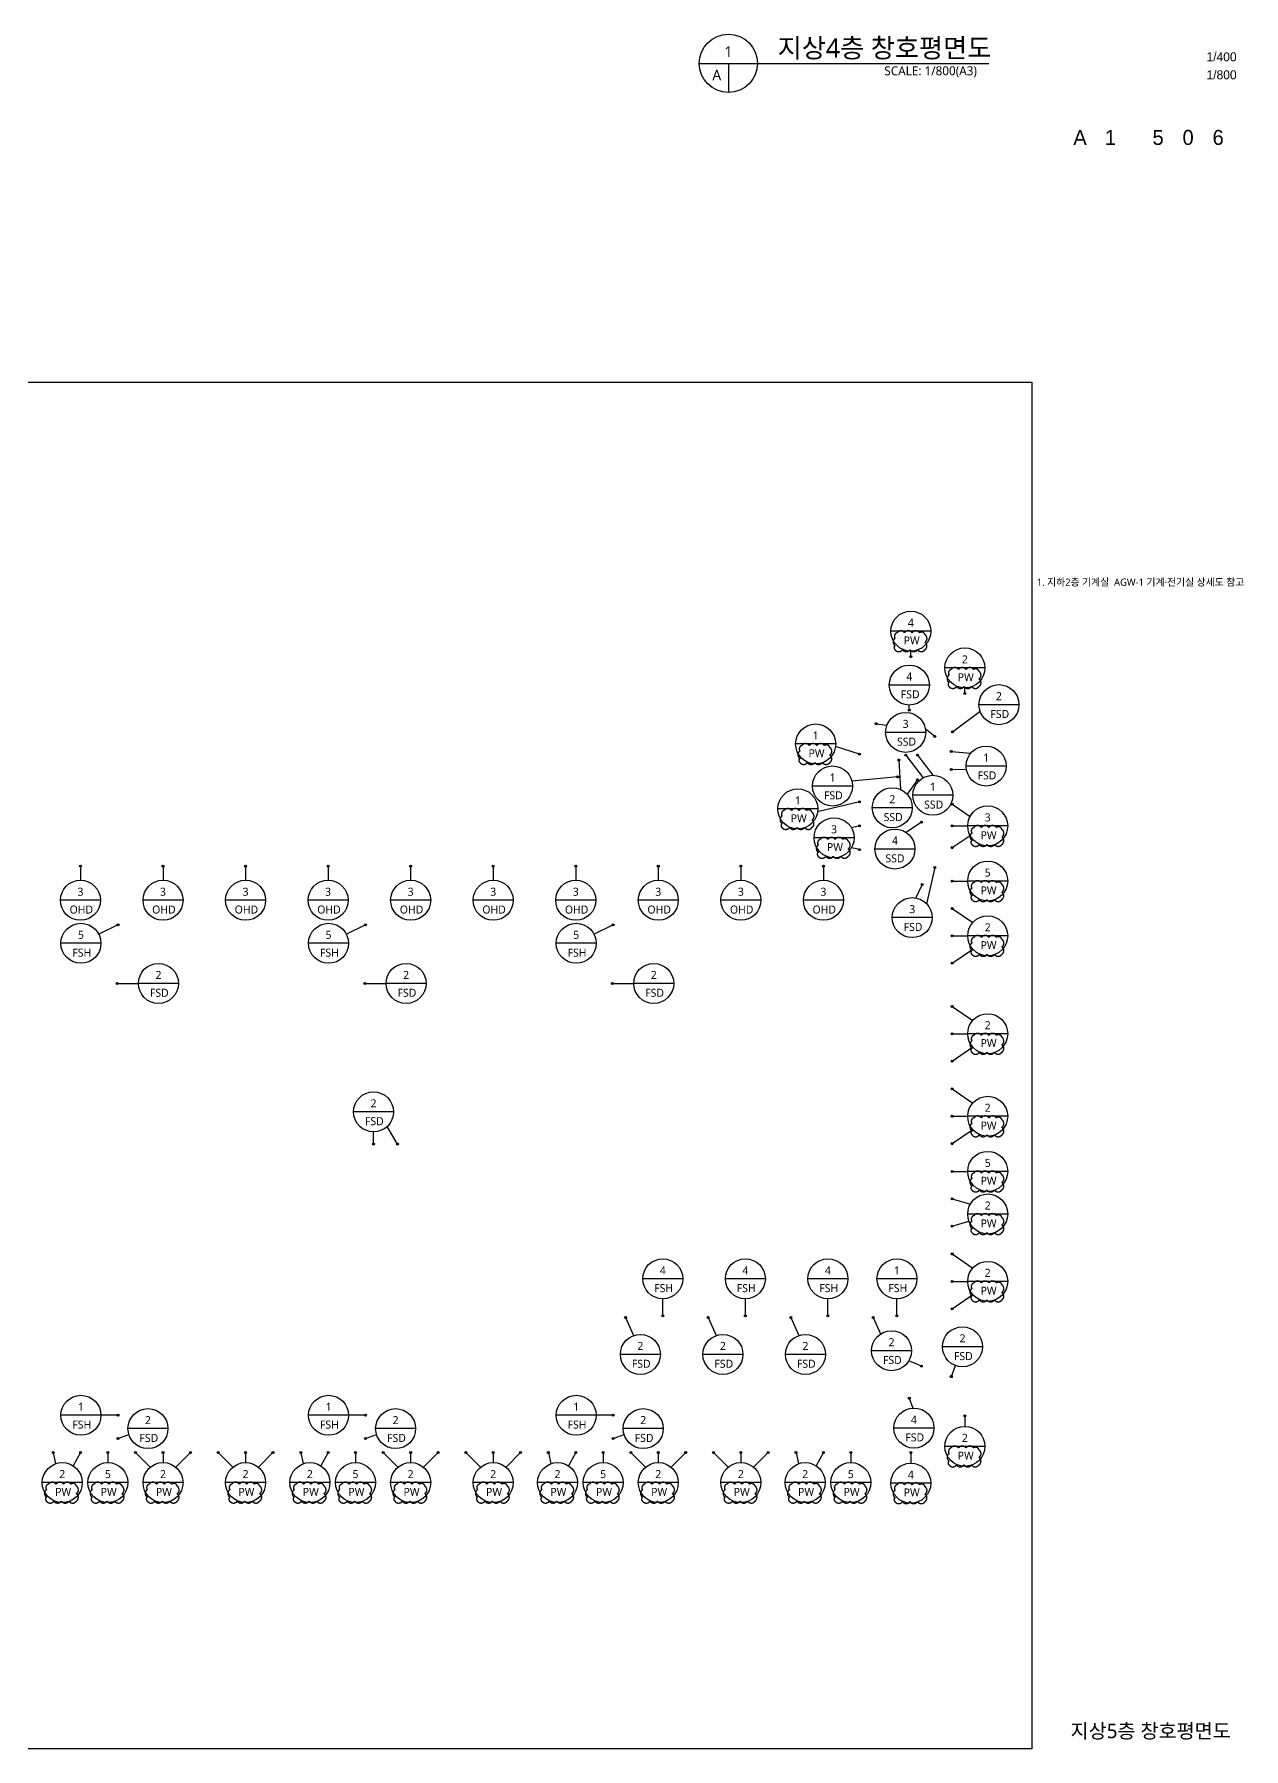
# Model space of a CAD drawing. Header units: millimetres. Extents: x -9539 to 338056, y 7443 to 2082110.
# Drawn here: x 159076 to 320239, y 484929 to 713418 of the extents above; entities that cross this region are included whole.
import ezdxf
from ezdxf.enums import TextEntityAlignment as Align

# ---------------------------------------------------------------- set-up
doc = ezdxf.new("R2010")
doc.units = ezdxf.units.MM
doc.header["$LTSCALE"] = 1000
doc.header["$MEASUREMENT"] = 0
doc.linetypes.add('ACAD_ISO03W100', pattern=[30, 12, -18])
doc.layers.get('Defpoints').update_dxf_attribs({"color": 171, "linetype": 'CONTINUOUS'})
for name, color, linetype in [('BOX', 6, 'CONTINUOUS'), ('LED', 7, 'CONTINUOUS'), ('SYM', 7, 'CONTINUOUS'), ('TEXT', 3, 'CONTINUOUS'), ('TEXT-TITLE', 6, 'CONTINUOUS'), ('TEXT-기입', 6, 'CONTINUOUS'), ('txt', 3, 'CONTINUOUS')]:
    doc.layers.add(name, color=color, linetype=linetype)
doc.layers.add('VE변경사항적용-20220616', color=10, linetype='CONTINUOUS', plot=False)
doc.styles.add('CGS', font='cgse', dxfattribs={"bigfont": 'cgs'})
doc.styles.add('나눔바른고딕', font='NanumBarunGothic.ttf')

msp = doc.modelspace()

# ---------------------------------------------------------------- hatches: boundary and pattern name
at = {"layer": 'LED'}
h = msp.add_hatch(color=256, dxfattribs=at)
h.dxf.hatch_style = 1
edge = h.paths.add_edge_path()
edge.add_arc((275880, 630471), 133, 0, 360)
h = msp.add_hatch(color=256, dxfattribs=at)
h.dxf.hatch_style = 1
edge = h.paths.add_edge_path()
edge.add_arc((283080, 625571), 133, 0, 360)
h = msp.add_hatch(color=256, dxfattribs=at)
h.dxf.hatch_style = 1
edge = h.paths.add_edge_path()
edge.add_arc((271255, 621541), 133, 0, 360)
h = msp.add_hatch(color=256, dxfattribs=at)
h.dxf.hatch_style = 1
edge = h.paths.add_edge_path()
edge.add_arc((275680, 623341), 133, 0, 360)
h = msp.add_hatch(color=256, dxfattribs=at)
h.dxf.hatch_style = 1
edge = h.paths.add_edge_path()
edge.add_arc((279080, 619846), 133, 0, 360)
h = msp.add_hatch(color=256, dxfattribs=at)
h.dxf.hatch_style = 1
edge = h.paths.add_edge_path()
edge.add_arc((281426, 620468), 133, 0, 360)
h = msp.add_hatch(color=256, dxfattribs=at)
h.dxf.hatch_style = 1
edge = h.paths.add_edge_path()
edge.add_arc((269051, 617468), 133, 0, 360)
h = msp.add_hatch(color=256, dxfattribs=at)
h.dxf.hatch_style = 1
edge = h.paths.add_edge_path()
edge.add_arc((275226, 617348), 133, 0, 360)
h = msp.add_hatch(color=256, dxfattribs=at)
h.dxf.hatch_style = 1
edge = h.paths.add_edge_path()
edge.add_arc((276776, 617348), 133, 0, 360)
h = msp.add_hatch(color=256, dxfattribs=at)
h.dxf.hatch_style = 1
edge = h.paths.add_edge_path()
edge.add_arc((281276, 617843), 133, 0, 360)
h = msp.add_hatch(color=256, dxfattribs=at)
h.dxf.hatch_style = 1
edge = h.paths.add_edge_path()
edge.add_arc((274276, 616698), 133, 0, 360)
h = msp.add_hatch(color=256, dxfattribs=at)
h.dxf.hatch_style = 1
edge = h.paths.add_edge_path()
edge.add_arc((281280, 615441), 133, 0, 360)
h = msp.add_hatch(color=256, dxfattribs=at)
h.dxf.hatch_style = 1
edge = h.paths.add_edge_path()
edge.add_arc((274126, 614443), 133, 0, 360)
h = msp.add_hatch(color=256, dxfattribs=at)
h.dxf.hatch_style = 1
edge = h.paths.add_edge_path()
edge.add_arc((276776, 614068), 133, 0, 360)
h = msp.add_hatch(color=256, dxfattribs=at)
h.dxf.hatch_style = 1
edge = h.paths.add_edge_path()
edge.add_arc((269051, 611118), 133, 0, 360)
h = msp.add_hatch(color=256, dxfattribs=at)
h.dxf.hatch_style = 1
edge = h.paths.add_edge_path()
edge.add_arc((281401, 610814), 133, 0, 360)
h = msp.add_hatch(color=256, dxfattribs=at)
h.dxf.hatch_style = 1
edge = h.paths.add_edge_path()
edge.add_arc((269051, 607918), 133, 0, 360)
h = msp.add_hatch(color=256, dxfattribs=at)
h.dxf.hatch_style = 1
edge = h.paths.add_edge_path()
edge.add_arc((277310, 608415), 133, 0, 360)
h = msp.add_hatch(color=256, dxfattribs=at)
h.dxf.hatch_style = 1
edge = h.paths.add_edge_path()
edge.add_arc((281403, 607912), 133, 0, 360)
h = msp.add_hatch(color=256, dxfattribs=at)
h.dxf.hatch_style = 1
edge = h.paths.add_edge_path()
edge.add_arc((269051, 604749), 133, 0, 360)
h = msp.add_hatch(color=256, dxfattribs=at)
h.dxf.hatch_style = 1
edge = h.paths.add_edge_path()
edge.add_arc((281401, 605018), 133, 0, 360)
h = msp.add_hatch(color=256, dxfattribs=at)
h.dxf.hatch_style = 1
edge = h.paths.add_edge_path()
edge.add_arc((165231, 602554), 133, 0, 360)
h = msp.add_hatch(color=256, dxfattribs=at)
h.dxf.hatch_style = 1
edge = h.paths.add_edge_path()
edge.add_arc((176231, 602554), 133, 0, 360)
h = msp.add_hatch(color=256, dxfattribs=at)
h.dxf.hatch_style = 1
edge = h.paths.add_edge_path()
edge.add_arc((187231, 602554), 133, 0, 360)
h = msp.add_hatch(color=256, dxfattribs=at)
h.dxf.hatch_style = 1
edge = h.paths.add_edge_path()
edge.add_arc((198231, 602554), 133, 0, 360)
h = msp.add_hatch(color=256, dxfattribs=at)
h.dxf.hatch_style = 1
edge = h.paths.add_edge_path()
edge.add_arc((209231, 602554), 133, 0, 360)
h = msp.add_hatch(color=256, dxfattribs=at)
h.dxf.hatch_style = 1
edge = h.paths.add_edge_path()
edge.add_arc((220231, 602554), 133, 0, 360)
h = msp.add_hatch(color=256, dxfattribs=at)
h.dxf.hatch_style = 1
edge = h.paths.add_edge_path()
edge.add_arc((231231, 602554), 133, 0, 360)
h = msp.add_hatch(color=256, dxfattribs=at)
h.dxf.hatch_style = 1
edge = h.paths.add_edge_path()
edge.add_arc((242231, 602554), 133, 0, 360)
h = msp.add_hatch(color=256, dxfattribs=at)
h.dxf.hatch_style = 1
edge = h.paths.add_edge_path()
edge.add_arc((253231, 602554), 133, 0, 360)
h = msp.add_hatch(color=256, dxfattribs=at)
h.dxf.hatch_style = 1
edge = h.paths.add_edge_path()
edge.add_arc((264231, 602554), 133, 0, 360)
h = msp.add_hatch(color=256, dxfattribs=at)
h.dxf.hatch_style = 1
edge = h.paths.add_edge_path()
edge.add_arc((279078, 602387), 133, 0, 360)
h = msp.add_hatch(color=256, dxfattribs=at)
h.dxf.hatch_style = 1
edge = h.paths.add_edge_path()
edge.add_arc((277378, 600112), 133, 0, 360)
h = msp.add_hatch(color=256, dxfattribs=at)
h.dxf.hatch_style = 1
edge = h.paths.add_edge_path()
edge.add_arc((281403, 600562), 133, 0, 360)
h = msp.add_hatch(color=256, dxfattribs=at)
h.dxf.hatch_style = 1
edge = h.paths.add_edge_path()
edge.add_arc((281401, 596914), 133, 0, 360)
h = msp.add_hatch(color=256, dxfattribs=at)
h.dxf.hatch_style = 1
edge = h.paths.add_edge_path()
edge.add_arc((170226, 594718), 133, 0, 360)
h = msp.add_hatch(color=256, dxfattribs=at)
h.dxf.hatch_style = 1
edge = h.paths.add_edge_path()
edge.add_arc((203226, 594718), 133, 0, 360)
h = msp.add_hatch(color=256, dxfattribs=at)
h.dxf.hatch_style = 1
edge = h.paths.add_edge_path()
edge.add_arc((236226, 594718), 133, 0, 360)
h = msp.add_hatch(color=256, dxfattribs=at)
h.dxf.hatch_style = 1
edge = h.paths.add_edge_path()
edge.add_arc((281403, 593262), 133, 0, 360)
h = msp.add_hatch(color=256, dxfattribs=at)
h.dxf.hatch_style = 1
edge = h.paths.add_edge_path()
edge.add_arc((281401, 589618), 133, 0, 360)
h = msp.add_hatch(color=256, dxfattribs=at)
h.dxf.hatch_style = 1
edge = h.paths.add_edge_path()
edge.add_arc((170108, 586920), 133, 0, 360)
h = msp.add_hatch(color=256, dxfattribs=at)
h.dxf.hatch_style = 1
edge = h.paths.add_edge_path()
edge.add_arc((203108, 586920), 133, 0, 360)
h = msp.add_hatch(color=256, dxfattribs=at)
h.dxf.hatch_style = 1
edge = h.paths.add_edge_path()
edge.add_arc((236108, 586920), 133, 0, 360)
h = msp.add_hatch(color=256, dxfattribs=at)
h.dxf.hatch_style = 1
edge = h.paths.add_edge_path()
edge.add_arc((281401, 583864), 133, 0, 360)
h = msp.add_hatch(color=256, dxfattribs=at)
h.dxf.hatch_style = 1
edge = h.paths.add_edge_path()
edge.add_arc((281403, 580212), 133, 0, 360)
h = msp.add_hatch(color=256, dxfattribs=at)
h.dxf.hatch_style = 1
edge = h.paths.add_edge_path()
edge.add_arc((281401, 576568), 133, 0, 360)
h = msp.add_hatch(color=256, dxfattribs=at)
h.dxf.hatch_style = 1
edge = h.paths.add_edge_path()
edge.add_arc((281401, 572864), 133, 0, 360)
h = msp.add_hatch(color=256, dxfattribs=at)
h.dxf.hatch_style = 1
edge = h.paths.add_edge_path()
edge.add_arc((281403, 569212), 133, 0, 360)
h = msp.add_hatch(color=256, dxfattribs=at)
h.dxf.hatch_style = 1
edge = h.paths.add_edge_path()
edge.add_arc((204284, 565518), 133, 0, 360)
h = msp.add_hatch(color=256, dxfattribs=at)
h.dxf.hatch_style = 1
edge = h.paths.add_edge_path()
edge.add_arc((207484, 565518), 133, 0, 360)
h = msp.add_hatch(color=256, dxfattribs=at)
h.dxf.hatch_style = 1
edge = h.paths.add_edge_path()
edge.add_arc((281401, 565568), 133, 0, 360)
h = msp.add_hatch(color=256, dxfattribs=at)
h.dxf.hatch_style = 1
edge = h.paths.add_edge_path()
edge.add_arc((281403, 561862), 133, 0, 360)
h = msp.add_hatch(color=256, dxfattribs=at)
h.dxf.hatch_style = 1
edge = h.paths.add_edge_path()
edge.add_arc((281403, 558212), 133, 0, 360)
h = msp.add_hatch(color=256, dxfattribs=at)
h.dxf.hatch_style = 1
edge = h.paths.add_edge_path()
edge.add_arc((281401, 554568), 133, 0, 360)
h = msp.add_hatch(color=256, dxfattribs=at)
h.dxf.hatch_style = 1
edge = h.paths.add_edge_path()
edge.add_arc((281401, 550864), 133, 0, 360)
h = msp.add_hatch(color=256, dxfattribs=at)
h.dxf.hatch_style = 1
edge = h.paths.add_edge_path()
edge.add_arc((281403, 547212), 133, 0, 360)
h = msp.add_hatch(color=256, dxfattribs=at)
h.dxf.hatch_style = 1
edge = h.paths.add_edge_path()
edge.add_arc((237878, 542412), 133, 0, 360)
h = msp.add_hatch(color=256, dxfattribs=at)
h.dxf.hatch_style = 1
edge = h.paths.add_edge_path()
edge.add_arc((242832, 542620), 133, 0, 360)
h = msp.add_hatch(color=256, dxfattribs=at)
h.dxf.hatch_style = 1
edge = h.paths.add_edge_path()
edge.add_arc((248878, 542412), 133, 0, 360)
h = msp.add_hatch(color=256, dxfattribs=at)
h.dxf.hatch_style = 1
edge = h.paths.add_edge_path()
edge.add_arc((253832, 542620), 133, 0, 360)
h = msp.add_hatch(color=256, dxfattribs=at)
h.dxf.hatch_style = 1
edge = h.paths.add_edge_path()
edge.add_arc((259878, 542412), 133, 0, 360)
h = msp.add_hatch(color=256, dxfattribs=at)
h.dxf.hatch_style = 1
edge = h.paths.add_edge_path()
edge.add_arc((264832, 542620), 133, 0, 360)
h = msp.add_hatch(color=256, dxfattribs=at)
h.dxf.hatch_style = 1
edge = h.paths.add_edge_path()
edge.add_arc((270878, 542412), 133, 0, 360)
h = msp.add_hatch(color=256, dxfattribs=at)
h.dxf.hatch_style = 1
edge = h.paths.add_edge_path()
edge.add_arc((274032, 542620), 133, 0, 360)
h = msp.add_hatch(color=256, dxfattribs=at)
h.dxf.hatch_style = 1
edge = h.paths.add_edge_path()
edge.add_arc((281401, 543568), 133, 0, 360)
h = msp.add_hatch(color=256, dxfattribs=at)
h.dxf.hatch_style = 1
edge = h.paths.add_edge_path()
edge.add_arc((277309, 535918), 133, 0, 360)
h = msp.add_hatch(color=256, dxfattribs=at)
h.dxf.hatch_style = 1
edge = h.paths.add_edge_path()
edge.add_arc((281276, 534518), 133, 0, 360)
h = msp.add_hatch(color=256, dxfattribs=at)
h.dxf.hatch_style = 1
edge = h.paths.add_edge_path()
edge.add_arc((275677, 531650), 133, 0, 360)
h = msp.add_hatch(color=256, dxfattribs=at)
h.dxf.hatch_style = 1
edge = h.paths.add_edge_path()
edge.add_arc((170226, 529368), 133, 0, 360)
h = msp.add_hatch(color=256, dxfattribs=at)
h.dxf.hatch_style = 1
edge = h.paths.add_edge_path()
edge.add_arc((203226, 529368), 133, 0, 360)
h = msp.add_hatch(color=256, dxfattribs=at)
h.dxf.hatch_style = 1
edge = h.paths.add_edge_path()
edge.add_arc((236226, 529368), 133, 0, 360)
h = msp.add_hatch(color=256, dxfattribs=at)
h.dxf.hatch_style = 1
edge = h.paths.add_edge_path()
edge.add_arc((283077, 529295), 133, 0, 360)
h = msp.add_hatch(color=256, dxfattribs=at)
h.dxf.hatch_style = 1
edge = h.paths.add_edge_path()
edge.add_arc((170226, 526268), 133, 0, 360)
h = msp.add_hatch(color=256, dxfattribs=at)
h.dxf.hatch_style = 1
edge = h.paths.add_edge_path()
edge.add_arc((203226, 526268), 133, 0, 360)
h = msp.add_hatch(color=256, dxfattribs=at)
h.dxf.hatch_style = 1
edge = h.paths.add_edge_path()
edge.add_arc((236226, 526268), 133, 0, 360)
h = msp.add_hatch(color=256, dxfattribs=at)
h.dxf.hatch_style = 1
edge = h.paths.add_edge_path()
edge.add_arc((161579, 524396), 133, 0, 360)
h = msp.add_hatch(color=256, dxfattribs=at)
h.dxf.hatch_style = 1
edge = h.paths.add_edge_path()
edge.add_arc((165232, 524395), 133, 0, 360)
h = msp.add_hatch(color=256, dxfattribs=at)
h.dxf.hatch_style = 1
edge = h.paths.add_edge_path()
edge.add_arc((168882, 524395), 133, 0, 360)
h = msp.add_hatch(color=256, dxfattribs=at)
h.dxf.hatch_style = 1
edge = h.paths.add_edge_path()
edge.add_arc((172579, 524396), 133, 0, 360)
h = msp.add_hatch(color=256, dxfattribs=at)
h.dxf.hatch_style = 1
edge = h.paths.add_edge_path()
edge.add_arc((176232, 524395), 133, 0, 360)
h = msp.add_hatch(color=256, dxfattribs=at)
h.dxf.hatch_style = 1
edge = h.paths.add_edge_path()
edge.add_arc((179881, 524396), 133, 0, 360)
h = msp.add_hatch(color=256, dxfattribs=at)
h.dxf.hatch_style = 1
edge = h.paths.add_edge_path()
edge.add_arc((183579, 524396), 133, 0, 360)
h = msp.add_hatch(color=256, dxfattribs=at)
h.dxf.hatch_style = 1
edge = h.paths.add_edge_path()
edge.add_arc((187232, 524395), 133, 0, 360)
h = msp.add_hatch(color=256, dxfattribs=at)
h.dxf.hatch_style = 1
edge = h.paths.add_edge_path()
edge.add_arc((190881, 524396), 133, 0, 360)
h = msp.add_hatch(color=256, dxfattribs=at)
h.dxf.hatch_style = 1
edge = h.paths.add_edge_path()
edge.add_arc((194579, 524396), 133, 0, 360)
h = msp.add_hatch(color=256, dxfattribs=at)
h.dxf.hatch_style = 1
edge = h.paths.add_edge_path()
edge.add_arc((198232, 524395), 133, 0, 360)
h = msp.add_hatch(color=256, dxfattribs=at)
h.dxf.hatch_style = 1
edge = h.paths.add_edge_path()
edge.add_arc((201882, 524395), 133, 0, 360)
h = msp.add_hatch(color=256, dxfattribs=at)
h.dxf.hatch_style = 1
edge = h.paths.add_edge_path()
edge.add_arc((205579, 524396), 133, 0, 360)
h = msp.add_hatch(color=256, dxfattribs=at)
h.dxf.hatch_style = 1
edge = h.paths.add_edge_path()
edge.add_arc((209232, 524395), 133, 0, 360)
h = msp.add_hatch(color=256, dxfattribs=at)
h.dxf.hatch_style = 1
edge = h.paths.add_edge_path()
edge.add_arc((212881, 524396), 133, 0, 360)
h = msp.add_hatch(color=256, dxfattribs=at)
h.dxf.hatch_style = 1
edge = h.paths.add_edge_path()
edge.add_arc((216579, 524396), 133, 0, 360)
h = msp.add_hatch(color=256, dxfattribs=at)
h.dxf.hatch_style = 1
edge = h.paths.add_edge_path()
edge.add_arc((220232, 524395), 133, 0, 360)
h = msp.add_hatch(color=256, dxfattribs=at)
h.dxf.hatch_style = 1
edge = h.paths.add_edge_path()
edge.add_arc((223881, 524396), 133, 0, 360)
h = msp.add_hatch(color=256, dxfattribs=at)
h.dxf.hatch_style = 1
edge = h.paths.add_edge_path()
edge.add_arc((227579, 524396), 133, 0, 360)
h = msp.add_hatch(color=256, dxfattribs=at)
h.dxf.hatch_style = 1
edge = h.paths.add_edge_path()
edge.add_arc((231232, 524395), 133, 0, 360)
h = msp.add_hatch(color=256, dxfattribs=at)
h.dxf.hatch_style = 1
edge = h.paths.add_edge_path()
edge.add_arc((234882, 524395), 133, 0, 360)
h = msp.add_hatch(color=256, dxfattribs=at)
h.dxf.hatch_style = 1
edge = h.paths.add_edge_path()
edge.add_arc((238579, 524396), 133, 0, 360)
h = msp.add_hatch(color=256, dxfattribs=at)
h.dxf.hatch_style = 1
edge = h.paths.add_edge_path()
edge.add_arc((242232, 524395), 133, 0, 360)
h = msp.add_hatch(color=256, dxfattribs=at)
h.dxf.hatch_style = 1
edge = h.paths.add_edge_path()
edge.add_arc((245881, 524396), 133, 0, 360)
h = msp.add_hatch(color=256, dxfattribs=at)
h.dxf.hatch_style = 1
edge = h.paths.add_edge_path()
edge.add_arc((249579, 524396), 133, 0, 360)
h = msp.add_hatch(color=256, dxfattribs=at)
h.dxf.hatch_style = 1
edge = h.paths.add_edge_path()
edge.add_arc((253232, 524395), 133, 0, 360)
h = msp.add_hatch(color=256, dxfattribs=at)
h.dxf.hatch_style = 1
edge = h.paths.add_edge_path()
edge.add_arc((256881, 524396), 133, 0, 360)
h = msp.add_hatch(color=256, dxfattribs=at)
h.dxf.hatch_style = 1
edge = h.paths.add_edge_path()
edge.add_arc((260579, 524396), 133, 0, 360)
h = msp.add_hatch(color=256, dxfattribs=at)
h.dxf.hatch_style = 1
edge = h.paths.add_edge_path()
edge.add_arc((264232, 524395), 133, 0, 360)
h = msp.add_hatch(color=256, dxfattribs=at)
h.dxf.hatch_style = 1
edge = h.paths.add_edge_path()
edge.add_arc((267882, 524395), 133, 0, 360)
h = msp.add_hatch(color=256, dxfattribs=at)
h.dxf.hatch_style = 1
edge = h.paths.add_edge_path()
edge.add_arc((275877, 524395), 133, 0, 360)

# ---------------------------------------------------------------- linework, layer by layer
at = {"layer": 'BOX'}
for p, q in [((278547, 633869), (273213, 633869)), ((285747, 628969), (280413, 628969)), ((278347, 626692), (273013, 626692)), ((290290, 624073), (284956, 624073)), ((277858, 620381), (272524, 620381)), ((265866, 618837), (260533, 618837)), ((288582, 615896), (283249, 615896)), ((268112, 613233), (262778, 613233)), ((263490, 610179), (258157, 610179)), ((276079, 610337), (270746, 610337)), ((281477, 611998), (276144, 611998)), ((288792, 607916), (283458, 607916)), ((268320, 606334), (262987, 606334)), ((276432, 604835), (271098, 604835)), ((288792, 600566), (283458, 600566)), ((167897, 598009), (162563, 598009)), ((178897, 598009), (173563, 598009)), ((189897, 598009), (184563, 598009)), ((200897, 598009), (195563, 598009)), ((211897, 598009), (206563, 598009)), ((222897, 598009), (217563, 598009)), ((233897, 598009), (228563, 598009)), ((244897, 598009), (239563, 598009)), ((255897, 598009), (250563, 598009)), ((266897, 598009), (261563, 598009)), ((278733, 595694), (273400, 595694)), ((167955, 592267), (162622, 592267)), ((200955, 592267), (195622, 592267)), ((233955, 592267), (228622, 592267)), ((288792, 593266), (283458, 593266)), ((178287, 586916), (172954, 586916)), ((211287, 586916), (205954, 586916)), ((244287, 586916), (238954, 586916)), ((288792, 580216), (283458, 580216)), ((206947, 569804), (201613, 569804)), ((288792, 569216), (283458, 569216)), ((288792, 561866), (283458, 561866)), ((288792, 556191), (283458, 556191)), ((245497, 547557), (240163, 547557)), ((256497, 547557), (251163, 547557)), ((267497, 547557), (262163, 547557)), ((276697, 547557), (271363, 547557)), ((288792, 547216), (283458, 547216)), ((242508, 537475), (237175, 537475)), ((253508, 537475), (248175, 537475)), ((264508, 537475), (259175, 537475)), ((275976, 537971), (270643, 537971)), ((285431, 538496), (280097, 538496)), ((167955, 529366), (162622, 529366)), ((200955, 529366), (195622, 529366)), ((233955, 529366), (228622, 529366)), ((176892, 527589), (171559, 527589)), ((209892, 527589), (204559, 527589)), ((242892, 527589), (237559, 527589)), ((278958, 527662), (273625, 527662)), ((285747, 525223), (280413, 525223)), ((165471, 520395), (160138, 520395)), ((171547, 520395), (166213, 520395)), ((178897, 520395), (173563, 520395)), ((189897, 520395), (184563, 520395)), ((198471, 520395), (193138, 520395)), ((204547, 520395), (199213, 520395)), ((211897, 520395), (206563, 520395)), ((222897, 520395), (217563, 520395)), ((231471, 520395), (226138, 520395)), ((237547, 520395), (232213, 520395)), ((244897, 520395), (239563, 520395)), ((255897, 520395), (250563, 520395)), ((264471, 520395), (259138, 520395)), ((270547, 520395), (265213, 520395)), ((278547, 520323), (273213, 520323))]:
    msp.add_line(p, q, dxfattribs=at)
for centre in [(275880, 633869), (283080, 628969), (275680, 626692), (287623, 624073), (263199, 618837), (275191, 620381), (285915, 615896), (265445, 613233), (278811, 611998), (260823, 610179), (273412, 610337), (286125, 607916), (265653, 606334), (273765, 604835), (286125, 600566), (165230, 598009), (176230, 598009), (187230, 598009), (198230, 598009), (209230, 598009), (220230, 598009), (231230, 598009), (242230, 598009), (253230, 598009), (264230, 598009), (276066, 595694), (165289, 592267), (198289, 592267), (231289, 592267), (286125, 593266), (175621, 586916), (208621, 586916), (241621, 586916), (286125, 580216), (204280, 569804), (286125, 569216), (286125, 561866), (286125, 556191), (242830, 547557), (253830, 547557), (264830, 547557), (274030, 547557), (286125, 547216), (239842, 537475), (250842, 537475), (261842, 537475), (273310, 537971), (282764, 538496), (165289, 529366), (174226, 527589), (198289, 529366), (207226, 527589), (231289, 529366), (240226, 527589), (276292, 527662), (283080, 525223), (162804, 520395), (168880, 520395), (176230, 520395), (187230, 520395), (195804, 520395), (201880, 520395), (209230, 520395), (220230, 520395), (228804, 520395), (234880, 520395), (242230, 520395), (253230, 520395), (261804, 520395), (267880, 520395), (275880, 520323)]:
    msp.add_circle(centre, 2667, dxfattribs=at)
at = {"layer": 'Defpoints', "ltscale": 10000}
msp.add_lwpolyline([(8000, 667071), (292000, 667071), (292000, 484929), (8000, 484929)], close=True, dxfattribs=at)
at = {"layer": 'LED'}
for points in [[(275880, 630466), (275880, 631203)], [(283080, 625566), (283080, 626303)], [(275680, 623336), (275680, 624025)], [(271255, 621541), (272702, 621336)], [(281430, 620466), (285101, 623206)], [(279080, 619841), (277813, 620866)], [(269055, 617466), (265844, 618492)], [(275230, 617346), (277524, 614334)], [(276780, 617346), (278822, 614664)], [(281280, 617841), (283889, 617629)], [(274280, 616696), (274485, 612778)], [(281284, 615439), (283283, 615472)], [(274130, 614441), (268032, 613879)], [(276780, 614066), (275392, 612124)], [(269055, 611116), (263463, 609800)], [(281405, 610816), (283774, 609174)], [(269055, 607916), (267967, 607660)], [(277305, 608416), (275238, 607058)], [(281405, 607916), (283458, 607916)], [(281405, 605016), (283774, 606658)], [(269055, 604752), (267967, 605008)], [(165230, 602549), (165230, 600675)], [(176230, 602549), (176230, 600675)], [(187230, 602549), (187230, 600675)], [(198230, 602549), (198230, 600675)], [(209230, 602549), (209230, 600675)], [(220230, 602549), (220230, 600675)], [(231230, 602549), (231230, 600675)], [(242230, 602549), (242230, 600675)], [(253230, 602549), (253230, 600675)], [(264230, 602549), (264230, 600675)], [(279080, 602391), (277987, 597544)], [(277380, 600116), (276530, 598320)], [(281405, 600566), (283458, 600566)], [(281405, 596916), (284125, 595030)], [(170230, 594716), (167662, 593484)], [(203230, 594716), (200662, 593484)], [(236230, 594716), (233662, 593484)], [(281405, 593266), (283458, 593266)], [(281405, 589616), (284125, 591502)], [(170105, 586916), (172954, 586916)], [(203105, 586916), (205954, 586916)], [(236105, 586916), (238954, 586916)], [(281405, 583866), (284125, 581980)], [(281405, 580216), (283458, 580216)], [(281405, 576566), (284125, 578452)], [(281405, 572866), (284125, 570980)], [(281405, 569216), (283458, 569216)], [(204280, 565516), (204280, 567138)], [(207480, 565516), (206106, 567861)], [(281405, 565566), (284125, 567452)], [(281405, 561866), (283458, 561866)], [(281405, 558216), (283814, 557521)], [(281405, 554566), (283628, 555256)], [(281405, 550866), (284125, 548980)], [(281405, 547216), (283458, 547216)], [(242830, 542616), (242830, 544891)], [(253830, 542616), (253830, 544891)], [(264830, 542616), (264830, 544891)], [(274030, 542616), (274030, 544891)], [(281405, 543566), (284125, 545452)], [(237880, 542416), (238946, 539986)], [(248880, 542416), (249946, 539986)], [(259880, 542416), (260946, 539986)], [(270880, 542416), (271851, 540203)], [(277305, 535916), (275618, 536635)], [(281280, 534516), (281838, 535995)], [(275680, 531646), (276146, 530325)], [(170230, 529366), (167955, 529366)], [(203230, 529366), (200955, 529366)], [(236230, 529366), (233955, 529366)], [(283080, 529291), (283080, 527890)], [(170230, 526266), (171673, 526817)], [(203230, 526266), (204673, 526817)], [(236230, 526266), (237673, 526817)], [(161580, 524391), (161914, 522909)], [(165230, 524391), (164266, 522626)], [(168880, 524391), (168880, 523062)], [(172580, 524391), (174525, 522446)], [(176230, 524391), (176230, 523062)], [(179880, 524391), (177935, 522446)], [(183580, 524391), (185525, 522446)], [(187230, 524391), (187230, 523062)], [(190880, 524391), (188935, 522446)], [(194580, 524391), (194914, 522909)], [(198230, 524391), (197266, 522626)], [(201880, 524391), (201880, 523062)], [(205580, 524391), (207525, 522446)], [(209230, 524391), (209230, 523062)], [(212880, 524391), (210935, 522446)], [(216580, 524391), (218525, 522446)], [(220230, 524391), (220230, 523062)], [(223880, 524391), (221935, 522446)], [(227580, 524391), (227914, 522909)], [(231230, 524391), (230266, 522626)], [(234880, 524391), (234880, 523062)], [(238580, 524391), (240525, 522446)], [(242230, 524391), (242230, 523062)], [(245880, 524391), (243935, 522446)], [(249580, 524391), (251525, 522446)], [(253230, 524391), (253230, 523062)], [(256880, 524391), (254935, 522446)], [(260580, 524391), (260914, 522909)], [(264230, 524391), (263266, 522626)], [(267880, 524391), (267880, 523062)], [(275880, 524391), (275880, 522990)]]:
    msp.add_lwpolyline(points, dxfattribs=at)
for centre in [(275880, 630471), (283080, 625571), (271255, 621541), (275680, 623341), (279080, 619846), (281426, 620468), (269051, 617468), (275226, 617348), (276776, 617348), (281276, 617843), (274276, 616698), (281280, 615441), (274126, 614443), (276776, 614068), (269051, 611118), (281401, 610814), (269051, 607918), (277310, 608415), (281403, 607912), (269051, 604749), (281401, 605018), (165231, 602554), (176231, 602554), (187231, 602554), (198231, 602554), (209231, 602554), (220231, 602554), (231231, 602554), (242231, 602554), (253231, 602554), (264231, 602554), (279078, 602387), (277378, 600112), (281403, 600562), (281401, 596914), (170226, 594718), (203226, 594718), (236226, 594718), (281403, 593262), (281401, 589618), (170108, 586920), (203108, 586920), (236108, 586920), (281401, 583864), (281403, 580212), (281401, 576568), (281401, 572864), (281403, 569212), (204284, 565518), (207484, 565518), (281401, 565568), (281403, 561862), (281403, 558212), (281401, 554568), (281401, 550864), (281403, 547212), (237878, 542412), (242832, 542620), (248878, 542412), (253832, 542620), (259878, 542412), (264832, 542620), (270878, 542412), (274032, 542620), (281401, 543568), (277309, 535918), (281276, 534518), (275677, 531650), (170226, 529368), (203226, 529368), (236226, 529368), (283077, 529295), (170226, 526268), (203226, 526268), (236226, 526268), (161579, 524396), (165232, 524395), (168882, 524395), (172579, 524396), (176232, 524395), (179881, 524396), (183579, 524396), (187232, 524395), (190881, 524396), (194579, 524396), (198232, 524395), (201882, 524395), (205579, 524396), (209232, 524395), (212881, 524396), (216579, 524396), (220232, 524395), (223881, 524396), (227579, 524396), (231232, 524395), (234882, 524395), (238579, 524396), (242232, 524395), (245881, 524396), (249579, 524396), (253232, 524395), (256881, 524396), (260579, 524396), (264232, 524395), (267882, 524395), (275877, 524395)]:
    msp.add_circle(centre, 133, dxfattribs=at)
at = {"layer": 'SYM'}
for p, q in [((247695, 709540), (286270, 709540)), ((251574, 709540), (251574, 705661))]:
    msp.add_line(p, q, dxfattribs=at)
msp.add_circle((251574, 709540), 3879, dxfattribs=at)
at = {"layer": 'VE변경사항적용-20220616', "linetype": 'ACAD_ISO03W100'}
for points in [[(273772, 631403, 0.5205671), (274772, 631403, 0.5205671), (275772, 631403, 0.5205671), (276772, 631403, 0.5205671), (277772, 631403, 0.5205671), (277780, 632395, 0.5205671), (277780, 633395, 0.5205671), (277040, 633655, 0.5205671), (276040, 633655, 0.5205671), (275040, 633655, 0.5205671), (274040, 633655, 0.5205671), (273772, 632923, 0.5205671), (273772, 631923, 0.5205671)], [(280972, 626503, 0.5205671), (281972, 626503, 0.5205671), (282972, 626503, 0.5205671), (283972, 626503, 0.5205671), (284972, 626503, 0.5205671), (284980, 627495, 0.5205671), (284980, 628495, 0.5205671), (284240, 628755, 0.5205671), (283240, 628755, 0.5205671), (282240, 628755, 0.5205671), (281240, 628755, 0.5205671), (280972, 628023, 0.5205671), (280972, 627023, 0.5205671)], [(261091, 616371, 0.5205671), (262091, 616371, 0.5205671), (263091, 616371, 0.5205671), (264091, 616371, 0.5205671), (265091, 616371, 0.5205671), (265099, 617363, 0.5205671), (265099, 618363, 0.5205671), (264359, 618623, 0.5205671), (263359, 618623, 0.5205671), (262359, 618623, 0.5205671), (261359, 618623, 0.5205671), (261091, 617891, 0.5205671), (261091, 616891, 0.5205671)], [(258715, 607713, 0.5205671), (259715, 607713, 0.5205671), (260715, 607713, 0.5205671), (261715, 607713, 0.5205671), (262715, 607713, 0.5205671), (262723, 608705, 0.5205671), (262723, 609705, 0.5205671), (261983, 609964, 0.5205671), (260983, 609964, 0.5205671), (259983, 609964, 0.5205671), (258983, 609964, 0.5205671), (258715, 609232, 0.5205671), (258715, 608232, 0.5205671)], [(284017, 605450, 0.5205671), (285017, 605450, 0.5205671), (286017, 605450, 0.5205671), (287017, 605450, 0.5205671), (288017, 605450, 0.5205671), (288025, 606442, 0.5205671), (288025, 607442, 0.5205671), (287285, 607702, 0.5205671), (286285, 607702, 0.5205671), (285285, 607702, 0.5205671), (284285, 607702, 0.5205671), (284017, 606970, 0.5205671), (284017, 605970, 0.5205671)], [(263545, 603868, 0.5205671), (264545, 603868, 0.5205671), (265545, 603868, 0.5205671), (266545, 603868, 0.5205671), (267545, 603868, 0.5205671), (267553, 604860, 0.5205671), (267553, 605860, 0.5205671), (266813, 606119, 0.5205671), (265813, 606119, 0.5205671), (264813, 606119, 0.5205671), (263813, 606119, 0.5205671), (263545, 605387, 0.5205671), (263545, 604387, 0.5205671)], [(284017, 598100, 0.5205671), (285017, 598100, 0.5205671), (286017, 598100, 0.5205671), (287017, 598100, 0.5205671), (288017, 598100, 0.5205671), (288025, 599092, 0.5205671), (288025, 600092, 0.5205671), (287285, 600352, 0.5205671), (286285, 600352, 0.5205671), (285285, 600352, 0.5205671), (284285, 600352, 0.5205671), (284017, 599620, 0.5205671), (284017, 598620, 0.5205671)], [(284017, 590800, 0.5205671), (285017, 590800, 0.5205671), (286017, 590800, 0.5205671), (287017, 590800, 0.5205671), (288017, 590800, 0.5205671), (288025, 591792, 0.5205671), (288025, 592792, 0.5205671), (287285, 593052, 0.5205671), (286285, 593052, 0.5205671), (285285, 593052, 0.5205671), (284285, 593052, 0.5205671), (284017, 592320, 0.5205671), (284017, 591320, 0.5205671)], [(284017, 577750, 0.5205671), (285017, 577750, 0.5205671), (286017, 577750, 0.5205671), (287017, 577750, 0.5205671), (288017, 577750, 0.5205671), (288025, 578742, 0.5205671), (288025, 579742, 0.5205671), (287285, 580002, 0.5205671), (286285, 580002, 0.5205671), (285285, 580002, 0.5205671), (284285, 580002, 0.5205671), (284017, 579270, 0.5205671), (284017, 578270, 0.5205671)], [(284017, 566750, 0.5205671), (285017, 566750, 0.5205671), (286017, 566750, 0.5205671), (287017, 566750, 0.5205671), (288017, 566750, 0.5205671), (288025, 567742, 0.5205671), (288025, 568742, 0.5205671), (287285, 569002, 0.5205671), (286285, 569002, 0.5205671), (285285, 569002, 0.5205671), (284285, 569002, 0.5205671), (284017, 568270, 0.5205671), (284017, 567270, 0.5205671)], [(284017, 559400, 0.5205671), (285017, 559400, 0.5205671), (286017, 559400, 0.5205671), (287017, 559400, 0.5205671), (288017, 559400, 0.5205671), (288025, 560392, 0.5205671), (288025, 561392, 0.5205671), (287285, 561652, 0.5205671), (286285, 561652, 0.5205671), (285285, 561652, 0.5205671), (284285, 561652, 0.5205671), (284017, 560920, 0.5205671), (284017, 559920, 0.5205671)], [(284017, 553725, 0.5205671), (285017, 553725, 0.5205671), (286017, 553725, 0.5205671), (287017, 553725, 0.5205671), (288017, 553725, 0.5205671), (288025, 554717, 0.5205671), (288025, 555717, 0.5205671), (287285, 555976, 0.5205671), (286285, 555976, 0.5205671), (285285, 555976, 0.5205671), (284285, 555976, 0.5205671), (284017, 555244, 0.5205671), (284017, 554244, 0.5205671)], [(284017, 544750, 0.5205671), (285017, 544750, 0.5205671), (286017, 544750, 0.5205671), (287017, 544750, 0.5205671), (288017, 544750, 0.5205671), (288025, 545742, 0.5205671), (288025, 546742, 0.5205671), (287285, 547002, 0.5205671), (286285, 547002, 0.5205671), (285285, 547002, 0.5205671), (284285, 547002, 0.5205671), (284017, 546270, 0.5205671), (284017, 545270, 0.5205671)], [(280972, 522758, 0.5205671), (281972, 522758, 0.5205671), (282972, 522758, 0.5205671), (283972, 522758, 0.5205671), (284972, 522758, 0.5205671), (284980, 523749, 0.5205671), (284980, 524749, 0.5205671), (284240, 525009, 0.5205671), (283240, 525009, 0.5205671), (282240, 525009, 0.5205671), (281240, 525009, 0.5205671), (280972, 524277, 0.5205671), (280972, 523277, 0.5205671)], [(160696, 517930, 0.5205671), (161696, 517930, 0.5205671), (162696, 517930, 0.5205671), (163696, 517930, 0.5205671), (164696, 517930, 0.5205671), (164704, 518921, 0.5205671), (164704, 519921, 0.5205671), (163964, 520181, 0.5205671), (162964, 520181, 0.5205671), (161964, 520181, 0.5205671), (160964, 520181, 0.5205671), (160696, 519449, 0.5205671), (160696, 518449, 0.5205671)], [(166772, 517930, 0.5205671), (167772, 517930, 0.5205671), (168772, 517930, 0.5205671), (169772, 517930, 0.5205671), (170772, 517930, 0.5205671), (170780, 518921, 0.5205671), (170780, 519921, 0.5205671), (170040, 520181, 0.5205671), (169040, 520181, 0.5205671), (168040, 520181, 0.5205671), (167040, 520181, 0.5205671), (166772, 519449, 0.5205671), (166772, 518449, 0.5205671)], [(174122, 517930, 0.5205671), (175122, 517930, 0.5205671), (176122, 517930, 0.5205671), (177122, 517930, 0.5205671), (178122, 517930, 0.5205671), (178130, 518921, 0.5205671), (178130, 519921, 0.5205671), (177390, 520181, 0.5205671), (176390, 520181, 0.5205671), (175390, 520181, 0.5205671), (174390, 520181, 0.5205671), (174122, 519449, 0.5205671), (174122, 518449, 0.5205671)], [(185122, 517930, 0.5205671), (186122, 517930, 0.5205671), (187122, 517930, 0.5205671), (188122, 517930, 0.5205671), (189122, 517930, 0.5205671), (189130, 518921, 0.5205671), (189130, 519921, 0.5205671), (188390, 520181, 0.5205671), (187390, 520181, 0.5205671), (186390, 520181, 0.5205671), (185390, 520181, 0.5205671), (185122, 519449, 0.5205671), (185122, 518449, 0.5205671)], [(193696, 517930, 0.5205671), (194696, 517930, 0.5205671), (195696, 517930, 0.5205671), (196696, 517930, 0.5205671), (197696, 517930, 0.5205671), (197704, 518921, 0.5205671), (197704, 519921, 0.5205671), (196964, 520181, 0.5205671), (195964, 520181, 0.5205671), (194964, 520181, 0.5205671), (193964, 520181, 0.5205671), (193696, 519449, 0.5205671), (193696, 518449, 0.5205671)], [(199772, 517930, 0.5205671), (200772, 517930, 0.5205671), (201772, 517930, 0.5205671), (202772, 517930, 0.5205671), (203772, 517930, 0.5205671), (203780, 518921, 0.5205671), (203780, 519921, 0.5205671), (203040, 520181, 0.5205671), (202040, 520181, 0.5205671), (201040, 520181, 0.5205671), (200040, 520181, 0.5205671), (199772, 519449, 0.5205671), (199772, 518449, 0.5205671)], [(207122, 517930, 0.5205671), (208122, 517930, 0.5205671), (209122, 517930, 0.5205671), (210122, 517930, 0.5205671), (211122, 517930, 0.5205671), (211130, 518921, 0.5205671), (211130, 519921, 0.5205671), (210390, 520181, 0.5205671), (209390, 520181, 0.5205671), (208390, 520181, 0.5205671), (207390, 520181, 0.5205671), (207122, 519449, 0.5205671), (207122, 518449, 0.5205671)], [(218122, 517930, 0.5205671), (219122, 517930, 0.5205671), (220122, 517930, 0.5205671), (221122, 517930, 0.5205671), (222122, 517930, 0.5205671), (222130, 518921, 0.5205671), (222130, 519921, 0.5205671), (221390, 520181, 0.5205671), (220390, 520181, 0.5205671), (219390, 520181, 0.5205671), (218390, 520181, 0.5205671), (218122, 519449, 0.5205671), (218122, 518449, 0.5205671)], [(226696, 517930, 0.5205671), (227696, 517930, 0.5205671), (228696, 517930, 0.5205671), (229696, 517930, 0.5205671), (230696, 517930, 0.5205671), (230704, 518921, 0.5205671), (230704, 519921, 0.5205671), (229964, 520181, 0.5205671), (228964, 520181, 0.5205671), (227964, 520181, 0.5205671), (226964, 520181, 0.5205671), (226696, 519449, 0.5205671), (226696, 518449, 0.5205671)], [(232772, 517930, 0.5205671), (233772, 517930, 0.5205671), (234772, 517930, 0.5205671), (235772, 517930, 0.5205671), (236772, 517930, 0.5205671), (236780, 518921, 0.5205671), (236780, 519921, 0.5205671), (236040, 520181, 0.5205671), (235040, 520181, 0.5205671), (234040, 520181, 0.5205671), (233040, 520181, 0.5205671), (232772, 519449, 0.5205671), (232772, 518449, 0.5205671)], [(240122, 517930, 0.5205671), (241122, 517930, 0.5205671), (242122, 517930, 0.5205671), (243122, 517930, 0.5205671), (244122, 517930, 0.5205671), (244130, 518921, 0.5205671), (244130, 519921, 0.5205671), (243390, 520181, 0.5205671), (242390, 520181, 0.5205671), (241390, 520181, 0.5205671), (240390, 520181, 0.5205671), (240122, 519449, 0.5205671), (240122, 518449, 0.5205671)], [(251122, 517930, 0.5205671), (252122, 517930, 0.5205671), (253122, 517930, 0.5205671), (254122, 517930, 0.5205671), (255122, 517930, 0.5205671), (255130, 518921, 0.5205671), (255130, 519921, 0.5205671), (254390, 520181, 0.5205671), (253390, 520181, 0.5205671), (252390, 520181, 0.5205671), (251390, 520181, 0.5205671), (251122, 519449, 0.5205671), (251122, 518449, 0.5205671)], [(259696, 517930, 0.5205671), (260696, 517930, 0.5205671), (261696, 517930, 0.5205671), (262696, 517930, 0.5205671), (263696, 517930, 0.5205671), (263704, 518921, 0.5205671), (263704, 519921, 0.5205671), (262964, 520181, 0.5205671), (261964, 520181, 0.5205671), (260964, 520181, 0.5205671), (259964, 520181, 0.5205671), (259696, 519449, 0.5205671), (259696, 518449, 0.5205671)], [(265772, 517930, 0.5205671), (266772, 517930, 0.5205671), (267772, 517930, 0.5205671), (268772, 517930, 0.5205671), (269772, 517930, 0.5205671), (269780, 518921, 0.5205671), (269780, 519921, 0.5205671), (269040, 520181, 0.5205671), (268040, 520181, 0.5205671), (267040, 520181, 0.5205671), (266040, 520181, 0.5205671), (265772, 519449, 0.5205671), (265772, 518449, 0.5205671)], [(273772, 517858, 0.5205671), (274772, 517858, 0.5205671), (275772, 517858, 0.5205671), (276772, 517858, 0.5205671), (277772, 517858, 0.5205671), (277780, 518849, 0.5205671), (277780, 519849, 0.5205671), (277040, 520109, 0.5205671), (276040, 520109, 0.5205671), (275040, 520109, 0.5205671), (274040, 520109, 0.5205671), (273772, 519377, 0.5205671), (273772, 518377, 0.5205671)]]:
    msp.add_lwpolyline(points, format="xyb", close=True, dxfattribs=at)

# ---------------------------------------------------------------- texts
at = {"layer": 'TEXT', "style": '나눔바른고딕'}
msp.add_text('지상4층 창호평면도', height=2560, dxfattribs=at).set_placement((258133, 710315))
for s, p in [('1', (251574, 711091)), ('A', (250022, 707988))]:
    msp.add_text(s, height=1440, dxfattribs=at).set_placement(p, align=Align.MIDDLE)
msp.add_text('SCALE: 1/800(A3)', height=1200, dxfattribs=at).set_placement((284693, 709152), align=Align.TOP_RIGHT)
msp.add_text('1. 지하2층 기계실  AGW-1 기계·전기실 상세도 참고', height=960, dxfattribs=at).set_placement((292667, 640400), align=Align.MIDDLE_LEFT)
at = {"layer": 'TEXT-TITLE', "style": '나눔바른고딕'}
msp.add_text('지상5층 창호평면도', height=1920, dxfattribs=at).set_placement((307847, 486333), align=Align.CENTER)
at = {"layer": 'TEXT-기입', "style": 'CGS'}
for s, p in [('1/400', (315281, 709457)), ('1/800', (315281, 707057))]:
    msp.add_text(s, height=1200, dxfattribs=at).set_placement(p, align=Align.BOTTOM_LEFT)
for s, p in [('A', (298431, 699672)), ('1', (302481, 699672)), ('5', (308831, 699672)), ('0', (312831, 699672)), ('6', (316831, 699672))]:
    msp.add_text(s, height=2000, dxfattribs=at).set_placement(p, align=Align.MIDDLE_CENTER)
at = {"layer": 'txt', "style": '나눔바른고딕'}
for s, height, p in [('4', 1067, (275880, 635003)), ('PW', 1066.7, (275996, 632628)), ('2', 1067, (283080, 630103)), ('4', 1067, (275680, 627825)), ('PW', 1066.7, (283196, 627728)), ('FSD', 1066.7, (275796, 625451)), ('2', 1067, (287623, 625206)), ('3', 1067, (275191, 621514)), ('FSD', 1066.7, (287740, 622832)), ('1', 1067, (263199, 619971)), ('SSD', 1066.7, (275308, 619140)), ('PW', 1066.7, (263316, 617596)), ('1', 1067, (285915, 617029)), ('1', 1067, (265445, 614367)), ('FSD', 1066.7, (286032, 614655)), ('FSD', 1066.7, (265561, 611992)), ('1', 1067, (278811, 613131)), ('1', 1067, (260823, 611312)), ('2', 1067, (273412, 611470)), ('SSD', 1066.7, (278927, 610757)), ('PW', 1066.7, (260940, 608938)), ('3', 1067, (265653, 607467)), ('SSD', 1066.7, (273529, 609096)), ('3', 1067, (286125, 609049)), ('PW', 1066.7, (265770, 605093)), ('4', 1067, (273765, 605968)), ('PW', 1066.7, (286242, 606675)), ('SSD', 1066.7, (273765, 603594)), ('5', 1067, (286125, 601699)), ('3', 1067, (165230, 599142)), ('3', 1067, (176230, 599142)), ('3', 1067, (187230, 599142)), ('3', 1067, (198230, 599142)), ('3', 1067, (209230, 599142)), ('3', 1067, (220230, 599142)), ('3', 1067, (231230, 599142)), ('3', 1067, (242230, 599142)), ('3', 1067, (253230, 599142)), ('3', 1067, (264230, 599142)), ('PW', 1066.7, (286242, 599325)), ('OHD', 1066.7, (165346, 596768)), ('OHD', 1066.7, (176346, 596768)), ('OHD', 1066.7, (187346, 596768)), ('OHD', 1066.7, (198346, 596768)), ('OHD', 1066.7, (209346, 596768)), ('OHD', 1066.7, (220346, 596768)), ('OHD', 1066.7, (231346, 596768)), ('OHD', 1066.7, (242346, 596768)), ('OHD', 1066.7, (253346, 596768)), ('OHD', 1066.7, (264346, 596768)), ('3', 1067, (276066, 596827)), ('FSD', 1066.7, (276183, 594453)), ('2', 1067, (286125, 594399)), ('5', 1067, (165289, 593400)), ('5', 1067, (198289, 593400)), ('5', 1067, (231289, 593400)), ('PW', 1066.7, (286242, 592025)), ('FSH', 1066.7, (165405, 591026)), ('FSH', 1066.7, (198405, 591026)), ('FSH', 1066.7, (231405, 591026)), ('2', 1067, (175621, 588049)), ('2', 1067, (208621, 588049)), ('2', 1067, (241621, 588049)), ('FSD', 1066.7, (175737, 585675)), ('FSD', 1066.7, (208737, 585675)), ('FSD', 1066.7, (241737, 585675)), ('2', 1067, (286125, 581349)), ('PW', 1066.7, (286242, 578975)), ('2', 1067, (204280, 570938)), ('FSD', 1066.7, (204396, 568563)), ('2', 1067, (286125, 570349)), ('PW', 1066.7, (286242, 567975)), ('5', 1067, (286125, 562999)), ('PW', 1066.7, (286242, 560625)), ('2', 1067, (286125, 557324)), ('PW', 1066.7, (286242, 554950)), ('4', 1067, (242830, 548691)), ('4', 1067, (253830, 548691)), ('4', 1067, (264830, 548691)), ('1', 1067, (274030, 548691)), ('2', 1067, (286125, 548349)), ('FSH', 1066.7, (242946, 546316)), ('FSH', 1066.7, (253946, 546316)), ('FSH', 1066.7, (264946, 546316)), ('FSH', 1066.7, (274146, 546316)), ('PW', 1066.7, (286242, 545975)), ('2', 1067, (273310, 539104)), ('2', 1067, (282764, 539629)), ('2', 1067, (239842, 538608)), ('2', 1067, (250842, 538608)), ('2', 1067, (261842, 538608)), ('FSD', 1066.7, (273426, 536730)), ('FSD', 1066.7, (282881, 537255)), ('FSD', 1066.7, (239958, 536234)), ('FSD', 1066.7, (250958, 536234)), ('FSD', 1066.7, (261958, 536234)), ('1', 1067, (165289, 530499)), ('1', 1067, (198289, 530499)), ('1', 1067, (231289, 530499)), ('FSH', 1066.7, (165405, 528125)), ('2', 1067, (174226, 528723)), ('FSH', 1066.7, (198405, 528125)), ('2', 1067, (207226, 528723)), ('FSH', 1066.7, (231405, 528125)), ('2', 1067, (240226, 528723)), ('4', 1067, (276292, 528795)), ('FSD', 1066.7, (174342, 526348)), ('FSD', 1066.7, (207342, 526348)), ('FSD', 1066.7, (240342, 526348)), ('FSD', 1066.7, (276408, 526421)), ('2', 1067, (283080, 526357)), ('PW', 1066.7, (283196, 523983)), ('2', 1067, (162804, 521529)), ('5', 1067, (168880, 521529)), ('2', 1067, (176230, 521529)), ('2', 1067, (187230, 521529)), ('2', 1067, (195804, 521529)), ('5', 1067, (201880, 521529)), ('2', 1067, (209230, 521529)), ('2', 1067, (220230, 521529)), ('2', 1067, (228804, 521529)), ('5', 1067, (234880, 521529)), ('2', 1067, (242230, 521529)), ('2', 1067, (253230, 521529)), ('2', 1067, (261804, 521529)), ('5', 1067, (267880, 521529)), ('4', 1067, (275880, 521457)), ('PW', 1066.7, (162921, 519155)), ('PW', 1066.7, (168996, 519155)), ('PW', 1066.7, (176346, 519155)), ('PW', 1066.7, (187346, 519155)), ('PW', 1066.7, (195921, 519155)), ('PW', 1066.7, (201996, 519155)), ('PW', 1066.7, (209346, 519155)), ('PW', 1066.7, (220346, 519155)), ('PW', 1066.7, (228921, 519155)), ('PW', 1066.7, (234996, 519155)), ('PW', 1066.7, (242346, 519155)), ('PW', 1066.7, (253346, 519155)), ('PW', 1066.7, (261921, 519155)), ('PW', 1066.7, (267996, 519155)), ('PW', 1066.7, (275996, 519083))]:
    msp.add_text(s, height=height, dxfattribs=at).set_placement(p, align=Align.MIDDLE_CENTER)

doc.saveas('drawing.dxf')
